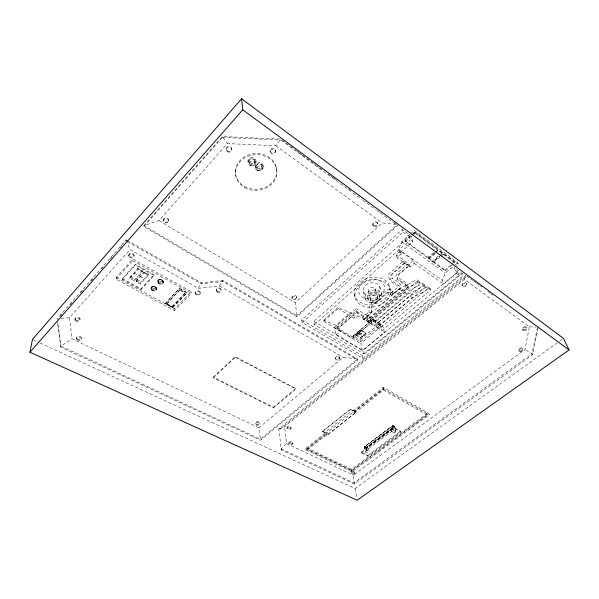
<?xml version="1.0" encoding="UTF-8"?>
<svg xmlns="http://www.w3.org/2000/svg" width="599" height="599" viewBox="0 0 599 599"><rect width="100%" height="100%" fill="white"/><g stroke="black" fill="none" stroke-linecap="round" stroke-linejoin="round"><path stroke-width="0.45" stroke-dasharray="3 2.25" d="M165.189 303.551L179.61 288.374L187.105 292.784L172.669 307.579L165.189 303.551L179.61 288.374M166.597 303.978L179.88 289.684L185.278 292.686L185.278 293.24L171.98 306.883L166.597 303.978L179.88 289.684M174.496 310.522L174.519 308.852L191.283 291.728L132.813 259.015L116.251 277.479L116.086 279.149L174.496 310.522L191.298 293.383L191.283 291.728M172.669 307.579L187.105 292.552M171.98 306.883L185.278 292.686M168.701 221.128A2.681 2.156 5.8 0 0 164.92 218.837A2.681 2.156 5.8 0 0 164.5 222.551A2.681 2.156 5.8 0 0 168.701 221.128L168.723 220.282A2.673 2.156 5.8 0 0 164.95 217.984A2.673 2.156 5.8 0 0 164.523 221.697A2.673 2.156 5.8 0 0 168.723 220.282M163.415 282.136A3.017 2.284 3.5 0 0 159.132 279.755A3.017 2.284 3.5 0 0 158.675 283.686A3.017 2.284 3.5 0 0 163.415 282.136L163.415 281.979A3.017 2.284 3.5 0 0 159.132 279.598A3.017 2.284 3.5 0 0 158.683 283.529A3.017 2.284 3.5 0 0 163.415 281.979M162.793 281.927A2.389 1.812 3.5 0 0 159.401 280.04A2.389 1.812 3.5 0 0 159.042 283.155A2.389 1.812 3.5 0 0 162.793 281.927L162.808 281.373A2.389 1.812 3.6 0 0 159.416 279.486A2.389 1.812 3.6 0 0 159.064 282.601A2.389 1.812 3.6 0 0 162.808 281.373M163.377 220.552L163.407 219.706M394.164 426.93L394.105 426.331L392.974 425.724L394.164 426.93L366.506 447.588L364.918 447.034L364.858 446.487L392.517 425.777M158.031 281.493L158.054 280.938M395.789 431.729L394.674 426.443L392.397 425.784L364.439 446.719L365.397 451.953L367.674 452.597L369.179 451.481L368.587 448.621L366.318 447.475L391.297 428.809L393.558 430.022L394.239 432.875L395.789 431.729L394.674 426.443M156.084 288.785A2.381 1.782 3.8 0 0 152.693 286.928A2.381 1.782 3.8 0 0 152.363 289.998A2.381 1.782 3.8 0 0 156.084 288.785L156.099 288.224A2.381 1.782 3.8 0 0 152.715 286.374A2.381 1.782 3.8 0 0 152.386 289.444A2.381 1.782 3.8 0 0 156.099 288.224M156.698 288.995A3.002 2.254 3.8 0 0 152.416 286.651A3.002 2.254 3.8 0 0 151.996 290.53A3.002 2.254 3.8 0 0 156.698 288.995L156.706 288.838A3.002 2.254 3.8 0 0 152.423 286.494A3.002 2.254 3.8 0 0 152.004 290.373A3.002 2.254 3.8 0 0 156.706 288.838M154.063 275.503L154.093 274.716L135.337 264.271L122.338 278.662L122.271 279.456L140.99 289.557L154.063 275.503L135.277 265.065L135.337 264.271M151.345 288.366L151.367 287.805M148.327 275.188L148.38 274.207L143.61 272.013C142.285 276.146 136.722 277.494 136.04 281.65L140.241 283.933L148.327 275.188L144.119 272.852L144.172 271.879M142.487 271.998L142.555 270.898L137.433 268.457L134.183 273.069L130.41 276.191L129.848 278.325L134.416 280.804L142.487 271.998L137.92 269.468L137.987 268.367M296.887 316.684L296.745 315.74L397.159 224.662L397.451 225.576L296.887 316.684L143.865 226.497L143.925 225.553L222.304 136.505L280.781 139.148L280.924 140.031L362.118 199.632M140.99 289.557L141.035 288.763L154.093 274.716M140.241 283.933C140.907 279.785 146.5 278.468 147.811 274.342L148.38 274.207M134.416 280.804L134.962 278.67L138.743 275.577L141.993 270.988L142.555 270.898M134.011 256.245L134.079 255.384M116.086 279.149L132.686 260.67L132.813 259.015M128.8 255.743L128.875 254.874M126.134 240.903L126.224 239.855L57.324 318.541L57.137 319.634M81.419 339.012L81.539 338.121M76.552 338.652L76.672 337.761M79.929 319.948L80.049 319.057M74.95 319.559L75.077 318.668M127.033 240.311L201.406 282.803L222.903 280.444L357.551 358.988L357.775 360.021L260.498 440.25L60.911 347.218L57.826 322.217M393.071 293.345C393.139 289.332 388.137 288.156 385.749 290.942L372.286 302.547C369.763 304.831 367.966 308.53 369.104 311.929A1.288 0.861 -5.7 0 0 370.01 312.543L370.085 312.379A1.288 0.382 44.5 0 0 369.186 311.809L362.545 317.388M537.992 328.327L532.571 354.81L354.256 484.007L353.388 475.194L524.986 349.524L529.396 326.807L464.36 279.381L284.592 426.653L278.82 428.944L278.954 430.149L466.831 276.049L469.826 278.25M537.468 327.174L532.069 353.657L532.571 354.81M397.047 257.81L396.119 254.747L400.297 251.048L413.28 260.28L414.276 263.35L410.083 266.974L397.047 257.81L401.248 254.111L399.743 253.04L412.801 241.517L410.884 235.759L402.348 229.492L301.716 319.993L302.113 322.591L363.024 358.344L463.207 275.937L462.241 273.444L454.341 267.648L456.535 273.421L443.589 284.143L442.257 280.392L445.259 273.069L454.289 265.514M399.743 253.04L398.582 249.289L401.794 241.704L409.768 234.613M464.36 279.381L466.374 274.889L278.82 428.944L281.358 450.029L354.256 484.007M126.224 239.855L129.908 249.551L198.389 288.276L201.406 282.803L201.429 283.859L222.955 281.493L357.775 360.021M198.389 288.276L219.593 285.948L222.903 280.444L222.955 281.493M396.276 224.558L382.095 222.903L295.427 302.592L296.745 315.74L143.925 225.553L158.952 220.574L227.425 143.595L275.765 145.714L280.781 139.148M367.928 321.775A1.048 0.419 49.5 0 0 367.232 320.36A1.048 0.419 49.5 0 0 366.625 320.772A1.048 0.419 49.5 0 0 367.928 321.775L406.227 289.25C408.219 287.812 408.615 284.465 406.414 283.035L398.582 277.637L398.05 276.161L398.829 274.701L408.952 265.926L408.563 264.893L407.537 264.234L397.676 272.792C395.512 274.387 395.1 278.048 397.526 279.598L405.433 285.042L405.388 287.011L366.595 320.166M407.537 264.234L408.952 265.926M60.214 316.122L62.064 314.011M70.076 304.869L72.539 302.061M80.543 292.918L83.014 290.111M91.018 280.968L93.481 278.161M101.493 269.026L103.335 266.914M110.111 259.18L113.81 254.964M119.972 247.934L123.664 243.718M143.865 226.497L222.356 137.396L222.304 136.505L227.425 143.595M61.053 318.301L69.447 317.747L129.908 249.551M122.271 279.456L135.277 265.065M129.848 278.325L137.92 269.468M136.04 281.65L144.119 272.852M281.358 450.029L281.223 448.831L286.487 443.492L284.592 426.653M213.162 377.13L235.362 356.697L295.726 388.444L295.816 389.065L273.518 407.882L213.184 377.759L213.162 377.13L273.458 407.253L273.518 407.882M213.184 377.759L235.4 357.326L235.362 356.697M302.113 322.591L403.149 231.978L402.348 229.492M410.427 234.022L414.418 230.473L457.763 262.609L458.4 264.264L455.697 266.518M363.743 353.822L362.987 350.452L457.711 271.916L458.961 275.196L363.743 353.822L314.445 324.665L313.876 321.266L409.274 236.463L410.352 239.735L412.801 241.517M435.121 252.523L428.39 258.296L405.403 241.652L405.089 240.678L412.509 234.082M413.183 233.483L414.538 232.285L437.457 249.236L437.809 250.21L435.787 251.939M412.247 234.546L414.98 232.12L414.418 230.473M405.403 241.652L412.164 235.654M412.838 235.055L414.867 233.251L414.538 232.285M314.445 324.665L410.352 239.735M335.882 334.819L340.097 331.187L323.61 321.304L323.423 320.255L337.888 307.482L350.422 312.768L353.702 314.804L354.578 318.72L357.932 315.83L356.315 308.74L334.497 327.683L335.882 334.819L362.417 350.572L384.408 332.333L382.589 325.264L356.315 308.74M323.61 321.304L338.106 308.53L337.888 307.482M391.327 292.731A1.31 0.509 50.6 0 1 392.592 293.577L392.899 294.206L393.109 293.6A1.318 0.981 -18.4 0 0 391.843 292.754L391.154 293.046L398.155 286.884L398.372 285.91C393.258 284.031 384.288 277.464 390.945 271.826L403.217 261.104M404.347 262.946L392.083 273.638A6.611 4.919 -17.1 0 0 391.888 280.759L399.293 285.775A2.808 2.067 -16.7 0 1 399.181 288.763L392.263 294.678A1.692 0.966 -55.9 0 1 390.758 294.603L390.316 293.023A4.111 2.336 -56.2 0 0 386.669 292.859L373.372 304.292A4.403 2.486 -57.1 0 0 371.028 309.833L371.245 310.731A2.351 1.325 -57.4 0 1 369.987 313.711L363.466 319.274M405.066 263.073L392.345 274.192L391.267 276.573L392.128 278.423M323.423 320.255L336.024 325.272L350.422 312.768M410.083 266.974L409.102 263.904L413.28 260.28M336.825 327.563L355.948 310.993L371.455 320.705L371.792 322.097L352.661 338.293L337.102 328.963L336.825 327.563L352.362 336.893L352.661 338.293M408.458 265.829L398.59 274.372A4.814 3.579 -17.5 0 0 398.41 279.561L408.75 286.622L367.419 321.738M337.102 328.963L356.27 312.379L355.948 310.993M340.097 331.187L339.311 327.249L353.702 314.804M428.39 258.296L428.053 257.323L434.095 252.127M441.096 254.889L432.882 261.898L429.064 259.135L428.719 258.162L434.881 252.875M435.563 252.284L438.303 249.933L442.107 252.748L442.466 253.721L438.655 250.906L438.303 249.933M429.064 259.135L437.285 252.082M419.562 281.545L416.837 279.651L399.241 288.965L367.172 316.354L369.905 318.069L401.959 290.8L419.562 281.545L420.071 283.11L371.402 324.224L374.323 326.043L423.059 285.049L422.542 283.477L404.849 292.746L372.81 319.896L375.513 321.596L407.537 294.558L425.238 285.349L425.754 286.921L377.041 327.743L379.212 329.098L428.083 288.269L427.559 286.696L409.679 296.003L377.662 322.951L380.268 324.583L412.269 297.748L430.149 288.501L430.674 290.073L381.833 330.73L384.408 332.333M432.882 261.898L432.538 260.924L440.055 254.5M440.737 253.916L442.107 252.748M364.102 319.402A1.28 0.517 49.4 0 0 363.353 317.71A1.28 0.517 49.4 0 0 362.507 318.076A1.28 0.517 49.4 0 0 364.102 319.402L370.601 313.854C372.93 310.814 369.965 306.86 373.986 304.442L388.152 292.394L389.927 292.11L390.803 294.641L392.42 295.09L399.818 288.905C404.617 284.405 395.093 280.212 392.427 278.655M452.125 265.147L445.297 270.868L433.728 262.497L433.384 261.516L439.531 256.267M440.22 255.691L442.953 253.355L454.484 261.89L454.858 262.864L452.814 264.578M433.728 262.497L440.572 256.664M441.261 256.08L443.312 254.328L442.953 253.355M357.932 315.83L368.655 322.509L417.346 281.216L416.837 279.651M353.223 335.777L372.735 319.23L379.504 323.482L379.991 325.407L360.441 341.789L353.642 337.709L353.223 335.777L360.006 339.865L360.441 341.789M358.374 331.734L360.718 329.75L365.914 332.932L366.094 333.703L363.75 335.672L358.546 332.505L358.374 331.734L363.578 334.901L363.75 335.672M352.362 336.893L371.455 320.705M355.334 334.856L357.199 333.276L357.034 332.505L362.627 335.904L362.799 336.675L360.935 338.24L355.334 334.856L355.17 334.085L360.763 337.469L360.935 338.24M358.546 332.505L360.89 330.521L360.718 329.75M353.642 337.709L373.214 321.146L372.735 319.23M273.458 407.253L295.726 388.444M363.578 334.901L365.914 332.932M360.763 337.469L362.627 335.904M360.006 339.865L379.504 323.482M445.297 270.868L444.945 269.894L451.077 264.751M451.758 264.174L454.484 261.89M258.925 427.776L72.022 338.794L61.083 346.125L260.408 439.202L258.925 427.776L343.16 357.266L357.551 358.988L260.408 439.202L260.498 440.25M362.417 350.572L360.823 343.467L382.589 325.264M454.985 264.938L457.763 262.609M363.024 358.344L362.455 355.769L462.241 273.444M307.729 449.647L326.395 435.024L325.407 434.53L325.167 433.07L322.322 431.475L350.55 409.207L353.23 409.986L356.18 412.374L327.96 434.462L326.163 433.564L307.527 448.179L307.729 449.647L351.838 470.702L427.349 415.047L426.945 413.61L351.576 469.264L307.527 448.179M322.352 431.662L350.55 409.207M322.322 431.475L325.04 432.156L353.23 409.986M354.675 412.876L354.383 411.423L383.285 388.751L383.63 390.204L354.675 412.876L353.687 412.352L353.395 410.892L383.308 387.396L428.854 413.385L429.266 414.815L351.86 471.787L305.842 449.871L305.64 448.411L325.167 433.07M325.04 432.156L326.612 432.942L354.803 410.824M305.842 449.871L325.407 434.53M353.687 412.352L383.659 388.848L383.308 387.396M327.96 434.462L356.135 412.164M364.918 447.034L393.049 426.016M364.858 446.742L366.446 447.296L394.097 426.63M364.447 447.221L366.708 447.865L394.651 426.997M361.085 452.163L393.962 427.619L400.619 431.198L400.783 431.879L367.913 456.176L361.219 452.844L361.085 452.163L367.771 455.495L367.913 456.176M361.219 452.844L394.127 428.3L400.783 431.879M368.587 448.621L393.558 430.022M365.397 451.953L366.902 450.343L369.179 451.481M391.297 428.809L391.978 431.669L393.528 430.516L395.812 431.168M367.771 455.495L400.619 431.198M305.64 448.411L351.598 470.357L428.854 413.385M40.096 342.928L355.02 488.499L558.897 341.64M559.653 341.093L562.686 338.907M222.356 137.396L280.924 140.031M529.396 326.807L535.671 327.091M33.304 339.783L39.249 342.531M281.223 448.831L354.039 482.839L532.069 353.657L524.986 349.524M286.487 443.492L353.388 475.194M235.4 357.326L295.816 389.065M350.58 409.394L353.395 410.892M354.383 411.423L356.18 412.374M391.978 431.669L394.239 432.875M122.338 278.662L141.035 288.763M166.612 303.416L171.995 306.321M165.197 303.311L172.669 307.339M116.251 277.479L174.519 308.852M129.938 277.232L134.49 279.711M136.1 280.729L140.301 283.02M136.782 279.456L140.982 281.74M130.41 276.191L134.962 278.67M140.293 276.498L144.494 278.812M134.183 273.069L138.743 275.577M179.88 290.238L185.278 293.24M137.433 268.457L141.993 270.988M143.61 272.013L147.811 274.342M179.61 288.613L187.105 292.784M132.686 260.67L191.298 293.383M383.63 390.204L427.349 415.047M127.752 241.831L201.429 283.859M383.285 388.751L429.266 414.815M219.593 285.948L343.16 357.266M301.716 319.993L362.455 355.769M313.876 321.266L362.987 350.452M334.497 327.683L360.823 343.467M158.952 220.574L295.427 302.592M336.024 325.272L339.311 327.249M357.199 333.276L362.799 336.675M360.89 330.521L366.094 333.703M338.106 308.53L354.578 318.72M373.214 321.146L379.991 325.407M356.27 312.379L371.792 322.097M399.241 288.965L401.959 290.8M404.849 292.746L407.537 294.558M409.679 296.003L412.269 297.748M428.083 288.269L430.674 290.073M417.346 281.216L420.071 283.11M423.059 285.049L425.754 286.921M427.559 286.696L430.149 288.501M422.542 283.477L425.238 285.349M396.119 254.747L409.102 263.904M414.276 263.35L443.589 284.143M398.582 249.289L442.257 280.392M401.794 241.704L445.259 273.069M405.089 240.678L428.053 257.323M428.719 258.162L432.538 260.924M433.384 261.516L444.945 269.894M275.765 145.714L382.095 222.903M456.535 273.421L458.961 275.196M403.149 231.978L411.708 238.245M455.292 270.142L463.207 275.937M282.286 140.256L295.801 150.184M296.55 150.738L298.804 152.393M299.552 152.94L301.806 154.602M302.555 155.148L310.065 160.667M310.814 161.221L313.067 162.876M313.816 163.422L316.07 165.084M316.819 165.631L319.072 167.286M319.829 167.84L322.075 169.495M328.087 173.905L330.334 175.559M331.09 176.113L333.344 177.768M334.092 178.322L336.346 179.977M348.356 188.805L350.61 190.46M394.157 222.454L395.662 223.562M470.574 278.797L472.821 280.452M473.569 280.998L475.823 282.653M476.572 283.2L478.818 284.854M479.567 285.401L481.813 287.056M487.803 291.458L490.057 293.106M490.806 293.66L493.052 295.307M362.867 200.186L376.404 210.122M377.153 210.676L379.407 212.331M380.163 212.877L397.451 225.576M414.98 232.12L458.4 264.264M414.867 233.251L437.809 250.21M443.312 254.328L454.858 262.864M391.963 278.288L392.585 278.782M326.612 432.942L327.923 434.253M526.454 327.256L526.821 328.072M522.455 329.255L522.815 330.071M522.545 348.408L522.89 349.232M518.509 349.988L518.996 351.141M466.509 283.567A2.374 1.685 -20.9 0 1 463.469 286.045A2.374 1.685 -20.9 0 1 462.78 283.2A2.374 1.685 -20.9 0 1 466.509 283.567L466.831 284.39A2.374 1.685 -20.9 0 1 463.783 286.869A2.374 1.685 -20.9 0 1 463.094 284.016A2.374 1.685 -20.9 0 1 466.831 284.39M461.994 284.974L462.308 285.798M400.297 251.048L401.248 254.111M377.677 223.06L377.909 223.876M372.84 224.64L373.072 225.464M389.694 287.49A18 13.343 -14.8 0 1 364.761 304.037A18 13.343 -14.8 0 1 361.684 281.058A18 13.343 -14.8 0 1 389.694 287.49L390.436 290.126A18.067 13.343 -14.7 0 1 365.397 306.695A18.067 13.343 -14.7 0 1 362.328 283.701A18.067 13.343 -14.7 0 1 390.436 290.126M379.751 286.636L381.705 293.944M379.115 294.76L379.511 296.258M375.438 289.167L377.452 296.909M380.028 323.655L381.833 330.73M377.43 322.022L379.212 329.098M368.295 291.421L370.234 299.171M375.281 320.667L377.041 327.743M367.808 298.317L368.175 299.822M372.578 318.968L374.323 326.043M369.68 317.148L371.402 324.224M363.451 291.788L365.233 299.126M366.955 315.426L368.655 322.509M393.962 427.619L394.127 428.3M393.258 425.679L394.397 430.411M392.397 425.784L393.528 430.516M354.458 294.648L355.072 297.306M366.708 447.865L367.674 452.597M366.318 447.475L366.902 450.343M365.914 447.962L366.88 452.694M364.439 446.719L365.397 451.459M339.798 357.423A2.179 1.512 -10.7 0 1 336.601 359.108A2.179 1.512 -10.7 0 1 336.511 356.472A2.179 1.512 -10.7 0 1 339.798 357.423L339.962 358.269A2.186 1.512 -10.7 0 1 336.758 359.954A2.186 1.512 -10.7 0 1 336.668 357.318A2.186 1.512 -10.7 0 1 339.962 358.269M335.47 357.917L335.635 358.771M354.952 472.109A1.864 1.108 -10.1 0 1 352.197 473.412A1.864 1.108 -10.1 0 1 352.167 471.48A1.864 1.108 -10.1 0 1 354.952 472.109L355.102 472.94A1.864 1.108 -10.1 0 1 352.354 474.243A1.864 1.108 -10.1 0 1 352.317 472.311A1.864 1.108 -10.1 0 1 355.102 472.94M351.576 469.264L351.838 470.702M351.598 470.357L351.86 471.787M355.02 488.499L356.839 498.435M351.261 472.559L351.411 473.39M326.163 433.564L326.395 435.024M275.562 150.461A2.77 2.433 -7.6 0 1 271.624 152.977A2.77 2.433 -7.6 0 1 271.242 148.777A2.77 2.433 -7.6 0 1 275.562 150.461L275.69 151.262A2.77 2.441 -7.6 0 1 271.744 153.778A2.77 2.441 -7.6 0 1 271.362 149.578A2.77 2.441 -7.6 0 1 275.69 151.262M296.595 296.909A2.366 1.775 -8.3 0 1 293.196 298.834A2.366 1.775 -8.3 0 1 292.941 295.764A2.366 1.775 -8.3 0 1 296.595 296.909L296.722 297.763A2.366 1.775 -8.3 0 1 293.323 299.687A2.366 1.775 -8.3 0 1 293.068 296.617A2.366 1.775 -8.3 0 1 296.722 297.763M276.394 167.585L276.573 168.761M291.893 297.433L292.02 298.287M270.059 151.03L270.171 151.832M57.639 323.31L60.911 347.218M263.088 165.661L263.261 166.986M261.935 165.781L262.227 168.139M290.957 427.139A2.014 1.288 -7.2 0 1 288.067 428.599A2.014 1.288 -7.2 0 1 287.834 426.376A2.014 1.288 -7.2 0 1 290.957 427.139L291.062 427.993A2.014 1.288 -7.2 0 1 288.171 429.453A2.014 1.288 -7.2 0 1 287.939 427.237A2.014 1.288 -7.2 0 1 291.062 427.993M292.776 442.481A1.977 1.235 -7.3 0 1 289.946 443.889A1.977 1.235 -7.3 0 1 289.729 441.762A1.977 1.235 -7.3 0 1 292.776 442.481L292.881 443.327A1.977 1.235 -7.3 0 1 290.051 444.743A1.977 1.235 -7.3 0 1 289.826 442.609A1.977 1.235 -7.3 0 1 292.881 443.327M69.447 317.747L72.022 338.794M255.953 160.966A3.991 3.482 -3.7 0 1 249.985 164.096A3.991 3.482 -3.7 0 1 249.955 158.061A3.991 3.482 -3.7 0 1 255.953 160.966L256.102 162.284A3.998 3.482 -3.7 0 1 250.127 165.421A3.998 3.482 -3.7 0 1 250.097 159.386A3.998 3.482 -3.7 0 1 256.102 162.284M256.365 166.357L256.642 168.723A3.961 3.437 -5 0 0 263.051 166.559A3.961 3.437 -5 0 0 257.78 162.853A3.961 3.437 -5 0 0 256.612 168.761M288.86 442.946L288.958 443.799M286.951 427.611L287.056 428.465M254.702 160.772L254.972 163.123M255.204 166.477L255.361 167.802M249.229 161.333L249.476 163.692M247.979 161.138L248.113 162.464M259.502 422.789L259.577 423.643M235.452 171.172L235.549 172.355M255.436 423.268L255.511 424.129M231.738 148.597L231.798 149.398M226.167 149.166L226.227 149.967M221.091 289.452L221.128 290.313M216.269 289.983L216.306 290.844M200.246 292.267L200.268 293.615A2.441 1.842 0.1 0 1 196.382 294.873A2.441 1.842 0.1 0 1 196.876 291.706A2.441 1.842 0.1 0 1 200.268 293.615M195.401 292.319L195.416 293.188M405.92 284.69A4.238 3.107 -17.1 0 1 405.718 289.197M369.995 292.933A3.744 2.778 -14.8 0 0 375.551 289.886A3.744 2.778 -14.8 0 0 370.04 288.044A3.744 2.778 -14.8 0 0 369.995 292.933M371.942 300.683A3.789 2.785 -14.6 0 0 377.572 297.621A3.789 2.785 -14.6 0 0 372.001 295.786A3.789 2.785 -14.6 0 0 371.942 300.683M370.856 302.181A5.945 4.373 -14.6 0 0 379.699 297.389A5.945 4.373 -14.6 0 0 370.961 294.483A5.945 4.373 -14.6 0 0 370.856 302.181M364.941 298.362A13.141 9.756 -14.8 0 0 384.521 287.775A13.141 9.756 -14.8 0 0 365.278 281.171A13.141 9.756 -14.8 0 0 364.941 298.362M370.482 300.683A5.938 4.365 -14.7 0 0 379.302 295.891A5.938 4.365 -14.7 0 0 370.586 292.986A5.938 4.365 -14.7 0 0 370.482 300.683M519.782 350.872A2.179 1.4 -20.6 0 0 522.68 348.745A2.179 1.4 -20.6 0 0 519.326 348.476A2.179 1.4 -20.6 0 0 519.782 350.872M523.616 329.832A2.246 1.468 -21.6 0 0 526.596 327.608A2.246 1.468 -21.6 0 0 523.159 327.309A2.246 1.468 -21.6 0 0 523.616 329.832M256.17 424.114A2.044 1.318 -5.5 0 0 259.479 423.134A2.044 1.318 -5.5 0 0 256.761 421.823A2.044 1.318 -5.5 0 0 256.17 424.114M77.353 339.004A2.441 1.685 6.7 0 0 81.442 338.547A2.441 1.685 6.7 0 0 78.521 336.256A2.441 1.685 6.7 0 0 77.353 339.004M75.773 319.963A2.501 1.76 7.6 0 0 79.952 319.507A2.501 1.76 7.6 0 0 76.964 317.103A2.501 1.76 7.6 0 0 75.773 319.963M129.519 256.357A2.613 2.014 7.1 0 0 133.944 255.893A2.613 2.014 7.1 0 0 130.956 253.122A2.613 2.014 7.1 0 0 129.519 256.357M196.367 294.004A2.441 1.842 0.1 0 0 200.253 292.754A2.441 1.842 0.1 0 0 196.861 290.837A2.441 1.842 0.1 0 0 196.367 294.004M217.19 291.196A2.433 1.849 -1.6 0 0 221.083 289.938A2.433 1.849 -1.6 0 0 217.759 288.014A2.433 1.849 -1.6 0 0 217.19 291.196M244.549 186.424A20.68 17.85 -4.5 0 0 276.723 172.22A20.68 17.85 -4.5 0 0 247.05 155.5A20.68 17.85 -4.5 0 0 244.549 186.424M373.986 225.756A2.546 2.014 -18 0 0 377.752 223.584A2.546 2.014 -18 0 0 374.031 222.199A2.546 2.014 -18 0 0 373.986 225.756M227.216 150.806A2.8 2.471 1 0 0 231.723 149.241A2.8 2.471 1 0 0 227.912 146.575A2.8 2.471 1 0 0 227.216 150.806M403.322 261.688A1.355 0.449 48.9 0 0 404.976 263.141A1.355 0.449 48.9 0 0 404.123 261.441A1.355 0.449 48.9 0 0 403.322 261.688M369.104 302.547A8.641 6.364 -14.7 0 0 381.967 295.592A8.641 6.364 -14.7 0 0 369.291 291.346A8.641 6.364 -14.7 0 0 369.104 302.547M367.284 295.202A8.558 6.357 -14.8 0 0 380.013 288.276A8.558 6.357 -14.8 0 0 367.449 284.016A8.558 6.357 -14.8 0 0 367.284 295.202M159.514 281.672A1.632 1.235 3.6 0 0 162.074 280.826A1.632 1.235 3.6 0 0 159.753 279.538A1.632 1.235 3.6 0 0 159.514 281.672M129.451 257.226A2.621 2.014 7 0 0 133.884 256.754A2.621 2.014 7 0 0 130.889 253.983A2.621 2.014 7 0 0 129.451 257.226M244.662 187.622A20.725 17.865 -4.5 0 0 276.895 173.403A20.725 17.865 -4.5 0 0 247.17 156.676A20.725 17.865 -4.5 0 0 244.662 187.622M256.769 170.086A3.968 3.444 -5 0 0 263.216 167.885A3.968 3.444 -5 0 0 257.937 164.178A3.968 3.444 -5 0 0 256.769 170.086M250.472 165.287A2.763 2.403 -3.7 0 0 254.949 163.752A2.763 2.403 -3.7 0 0 251.258 161.168A2.763 2.403 -3.7 0 0 250.472 165.287M257.637 170.333A2.808 2.433 -5 0 0 262.205 168.776A2.808 2.433 -5 0 0 258.461 166.163A2.808 2.433 -5 0 0 257.637 170.333M257.36 167.975A2.8 2.426 -5 0 0 261.905 166.417A2.8 2.426 -5 0 0 258.176 163.804A2.8 2.426 -5 0 0 257.36 167.975M250.217 162.928A2.748 2.403 -3.7 0 0 254.68 161.401A2.748 2.403 -3.7 0 0 250.996 158.817A2.748 2.403 -3.7 0 0 250.217 162.928M152.835 288.516A1.625 1.22 3.9 0 0 155.373 287.685A1.625 1.22 3.9 0 0 153.059 286.419A1.625 1.22 3.9 0 0 152.835 288.516M217.227 292.057A2.433 1.849 -1.6 0 0 221.128 290.8A2.433 1.849 -1.6 0 0 217.796 288.883A2.433 1.849 -1.6 0 0 217.227 292.057M75.646 320.854A2.501 1.76 7.5 0 0 79.832 320.398A2.501 1.76 7.5 0 0 76.837 317.994A2.501 1.76 7.5 0 0 75.646 320.854M77.234 339.895A2.441 1.685 6.6 0 0 81.329 339.438A2.441 1.685 6.6 0 0 78.402 337.155A2.441 1.685 6.6 0 0 77.234 339.895M256.237 424.976A2.044 1.318 -5.5 0 0 259.554 423.995A2.044 1.318 -5.5 0 0 256.829 422.684A2.044 1.318 -5.5 0 0 256.237 424.976M520.127 351.688A2.186 1.4 -20.5 0 0 523.032 349.569A2.186 1.4 -20.5 0 0 519.67 349.292A2.186 1.4 -20.5 0 0 520.127 351.688M523.968 330.655A2.246 1.468 -21.6 0 0 526.955 328.424A2.246 1.468 -21.6 0 0 523.519 328.125A2.246 1.468 -21.6 0 0 523.968 330.655M374.218 226.579A2.546 2.014 -18 0 0 377.991 224.4A2.546 2.014 -18 0 0 374.263 223.015A2.546 2.014 -18 0 0 374.218 226.579M227.276 151.614A2.808 2.471 0.9 0 0 231.791 150.042A2.808 2.471 0.9 0 0 227.972 147.376A2.808 2.471 0.9 0 0 227.276 151.614"/><path stroke-width="0.9" d="M29.95 352.242L32.458 339.393L241.599 98.76L563.442 338.36L569.05 349.936L357.169 500.24L29.95 352.242L242.752 109.797L241.599 98.76M242.752 109.797L569.05 349.936"/></g></svg>
